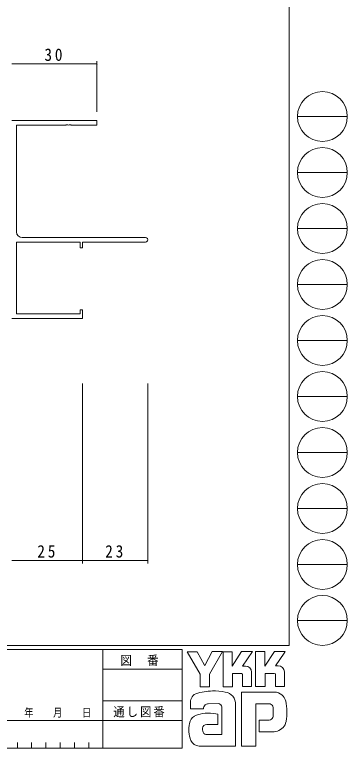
# Model space of a CAD drawing. Units: millimetres on the paper. Extents: x -397 to 397, y -282 to 282.
# Drawn here: x 279.1 to 396.7, y -282.1 to -22.7 of the extents above; entities that cross this region are included whole.
import ezdxf

# ---------------------------------------------------------------- set-up
doc = ezdxf.new("R2010")
doc.units = ezdxf.units.MM
for name, color, linetype, lineweight in [('0-1_YKK_ZWAK', 7, 'Continuous', 18), ('0-3_YKK_11', 7, 'Continuous', 18), ('0-6_YKK_D', 6, 'Continuous', 18)]:
    doc.layers.add(name, color=color, linetype=linetype, lineweight=lineweight)
doc.styles.add('ＭＳ ゴシック', font='')
doc.styles.get('ＭＳ ゴシック').set_extended_font_data('MS Gothic')

msp = doc.modelspace()

# ---------------------------------------------------------------- linework, layer by layer
at = {"layer": '0-1_YKK_ZWAK'}
for p, q in [((376.092, 279.3), (376.092, -245.7)), ((379.068, -58.716), (396.708, -58.716)), ((379.068, -78.512), (396.708, -78.512)), ((379.068, -98.308), (396.708, -98.308)), ((379.068, -118.104), (396.708, -118.104)), ((379.068, -137.9), (396.708, -137.9)), ((379.068, -157.696), (396.708, -157.696)), ((379.068, -177.492), (396.708, -177.492)), ((379.068, -197.288), (396.708, -197.288)), ((379.068, -217.084), (396.708, -217.084)), ((379.068, -236.88), (396.708, -236.88)), ((376.092, -245.7), (-393.908, -245.7)), ((338.292, -247.1), (-393.908, -247.1)), ((310.291, -247.1), (310.291, -282.1)), ((338.292, -247.1), (338.292, -282.1)), ((340.129, -248.006), (343.642, -248.006)), ((344.724, -255.899), (340.129, -248.006)), ((348.928, -247.898), (346.372, -252.871)), ((352.751, -260.331), (352.751, -247.925)), ((364.266, -247.817), (367.537, -247.817)), ((364.266, -260.223), (364.266, -247.817)), ((370.969, -247.817), (374.753, -247.817)), ((374.375, -248.465), (371.253, -252.925)), ((374.753, -247.817), (374.375, -248.465)), ((310.291, -254.1), (338.292, -254.1)), ((360.671, -253.006), (359.632, -253.006)), ((372.292, -252.925), (371.253, -252.925)), ((359.266, -255.682), (356.076, -255.682)), ((362.833, -255.169), (362.833, -260.25)), ((367.672, -255.655), (367.672, -260.223)), ((370.861, -255.655), (367.672, -255.655)), ((371.294, -255.817), (370.861, -255.655)), ((371.294, -260.196), (371.294, -255.817)), ((374.456, -255.169), (374.456, -260.196)), ((367.672, -260.223), (364.266, -260.223)), ((371.294, -260.146), (371.344, -260.196)), ((374.456, -260.196), (371.294, -260.196)), ((370.915, -262.196), (359.32, -262.196)), ((359.32, -262.196), (359.32, -281.306)), ((310.291, -265.299), (338.292, -265.299)), ((341.21, -268.17), (341.21, -266.241)), ((351.238, -266.305), (347.54, -266.375)), ((357.211, -266.683), (357.211, -281.279)), ((364.347, -266.359), (368.996, -266.359)), ((364.347, -281.306), (364.347, -266.359)), ((345.859, -268.17), (341.21, -268.17)), ((352.319, -277.171), (352.319, -267.44)), ((370.465, -267.856), (370.483, -270.491)), ((209.492, -272.3), (310.291, -272.3)), ((338.292, -272.299), (310.291, -272.299)), ((365.563, -272.089), (365.563, -276.225)), ((369.104, -272.089), (365.563, -272.089)), ((350.967, -273.63), (346.973, -273.635)), ((346.697, -277.171), (352.319, -277.171)), ((351.886, -277.171), (352.238, -277.171)), ((352.319, -277.17), (352.32, -277.171)), ((365.563, -276.225), (370.888, -276.225)), ((370.888, -276.225), (371.969, -275.982)), ((280.052, -280), (280.052, -282.1)), ((285.092, -280), (285.092, -282.1)), ((290.132, -280), (290.132, -282.1)), ((295.172, -280), (295.172, -282.1)), ((300.211, -280), (300.211, -282.1)), ((305.251, -280), (305.251, -282.1)), ((-393.908, -282.1), (338.292, -282.1)), ((345.859, -281.36), (344.372, -281.36)), ((356.887, -281.333), (345.859, -281.36)), ((357.211, -281.279), (356.887, -281.333))]:
    msp.add_line(p, q, dxfattribs=at)
for points in [[(343.642, -248.006), (346.156, -252.709), (346.372, -252.871)], [(348.928, -247.898), (352.554, -247.898), (348.021, -255.926)], [(352.751, -247.925), (355.968, -247.925), (355.968, -253.023), (359.347, -247.871)], [(359.347, -247.871), (363.172, -247.871), (359.632, -253.006)], [(367.537, -247.817), (367.537, -253.008), (370.969, -247.817)], [(348.021, -255.926), (348.021, -260.358), (344.724, -260.358), (344.724, -255.899)], [(356.076, -255.682), (356.076, -260.331), (352.751, -260.331)], [(362.833, -260.25), (359.698, -260.25), (359.698, -255.845), (359.266, -255.682)], [(350.265, -269.873), (350.967, -270.035), (350.967, -273.63)], [(359.32, -281.306), (363.563, -281.306), (364.347, -281.306)]]:
    msp.add_lwpolyline(points, dxfattribs=at)
for centre in [(387.888, -58.716), (387.888, -78.512), (387.888, -98.308), (387.888, -118.104), (387.888, -137.9), (387.888, -157.696), (387.888, -177.492), (387.888, -197.288), (387.888, -217.084), (387.888, -236.88)]:
    msp.add_circle(centre, 8.82, dxfattribs=at)
for centre, radius, start, end in [((360.671, -255.169), 2.163, 0.00166, 89.99604), ((372.292, -255.088), 2.163, 0.00166, 89.99604), ((349.014, -279.501), 17.68, 89.89165, 109.30848), ((349.533, -282.563), 20.748, 78.7801, 91.46938), ((346.251, -266.266), 5.037, 158.41083, 179.71775), ((343.898, -265.155), 2.444, 109.02127, 161.51264), ((352.822, -266.596), 4.449, 40.66422, 80.31694), ((352.601, -266.585), 4.612, 358.78059, 38.76563), ((370.764, -266.54), 4.341, 14.44572, 87.08746), ((347.967, -268.107), 2.109, 138.46382, 181.71359), ((347.407, -268.071), 1.701, 85.50551, 126.78038), ((350.748, -267.854), 1.625, 14.7552, 72.44995), ((369.157, -267.579), 1.229, 16.43123, 96.91661), ((354.458, -269.287), 20.86, 350.99027, 10.67625), ((347.812, -282.954), 13.309, 79.38098, 112.05825), ((366.823, -268.308), 3.673, 4.93423, 17.03552), ((344.719, -274.027), 3.908, 121.82711, 169.08475), ((369.105, -270.784), 1.306, 269.95468, 342.90145), ((366.802, -270.141), 3.697, 343.6902, 354.75362), ((351.741, -275.495), 11.082, 168.76372, 199.80079), ((346.982, -275.079), 1.445, 90.33953, 178.03639), ((370.827, -271.845), 4.291, 285.44291, 349.90448), ((347.874, -275.428), 2.369, 171.08203, 216.71923), ((346.942, -275.665), 1.526, 230.9728, 260.75491), ((344.732, -277.543), 3.823, 207.31435, 263.59464)]:
    msp.add_arc(centre, radius, start, end, dxfattribs=at)
at = {"layer": '0-3_YKK_11'}
for p, q in [((308.12, -60.1), (278.12, -60.1)), ((279.75, -61.73), (297.162, -61.73)), ((279.75, -99.47), (279.75, -61.73)), ((297.162, -61.73), (297.345, -61.61)), ((297.345, -61.61), (297.895, -61.61)), ((297.895, -61.61), (298.078, -61.73)), ((298.078, -61.73), (298.162, -61.73)), ((298.162, -61.73), (298.345, -61.61)), ((298.345, -61.61), (298.895, -61.61)), ((298.895, -61.61), (299.078, -61.73)), ((299.078, -61.73), (308.12, -61.73)), ((308.12, -61.73), (308.12, -60.1)), ((279.75, -103.1), (302.22, -103.1)), ((279.75, -128.47), (279.75, -103.1)), ((325.305, -101.47), (281.75, -101.47)), ((302.22, -103.1), (302.22, -105.1)), ((303.12, -103.1), (325.305, -103.1)), ((303.12, -105.1), (303.12, -103.1)), ((302.22, -105.1), (303.12, -105.1)), ((302.22, -127.1), (302.22, -128.47)), ((303.12, -127.1), (302.22, -127.1)), ((303.12, -130.1), (303.12, -127.1)), ((302.22, -128.47), (279.75, -128.47)), ((278.12, -130.1), (303.12, -130.1))]:
    msp.add_line(p, q, dxfattribs=at)
for centre, radius, start, end in [((281.75, -99.47), 2, 180.00001, 269.99999), ((325.305, -102.285), 0.815, 269.99999, 90.00001)]:
    msp.add_arc(centre, radius, start, end, dxfattribs=at)
at = {"layer": '0-6_YKK_D'}
for p, q in [((278.12, -40.1), (308.12, -40.1)), ((308.12, -57.1), (308.12, -39.1)), ((303.12, -153.1), (303.12, -216.7)), ((303.12, -153.1), (303.12, -216.7)), ((326.12, -153.1), (326.12, -216.7)), ((303.12, -215.7), (278.12, -215.7)), ((303.12, -215.7), (326.12, -215.7))]:
    msp.add_line(p, q, dxfattribs=at)
for centre, start, end in [((308.12, -40.1), 0, 180), ((308.12, -40.1), 180, 0), ((303.12, -215.7), 0, 180), ((303.12, -215.7), 0, 180), ((303.12, -215.7), 180, 0), ((303.12, -215.7), 180, 0), ((326.12, -215.7), 0, 180), ((326.12, -215.7), 180, 0)]:
    msp.add_arc(centre, 0.106, start, end, dxfattribs=at)

# ---------------------------------------------------------------- texts
at = {"layer": '0-1_YKK_ZWAK', "attachment_point": 7, "style": 'ＭＳ ゴシック'}
for s, insert, char_height in [('\\T1.17;\\W0.9;図\u3000番', (316.489, -252.962), 3.284), ('\\T1.17;\\W0.9;通し図番', (313.971, -271.185), 3.284), ('\\T1.28;\\W0.8;年\\~\\~\\~月\\~\\~\\~日', (282.468, -271.269), 2.903)]:
    msp.add_mtext(s, dxfattribs=dict(at, insert=insert, char_height=char_height))
at = {"layer": '0-6_YKK_D', "color": 7, "char_height": 4.399, "attachment_point": 7, "style": 'ＭＳ ゴシック'}
for s, insert in [('\\T1.37;\\W0.9;30', (289.6, -39.1)), ('\\T1.37;\\W0.9;25', (287.1, -214.7)), ('\\T1.37;\\W0.9;23', (311.1, -214.7))]:
    msp.add_mtext(s, dxfattribs=dict(at, insert=insert))

doc.saveas('drawing.dxf')
